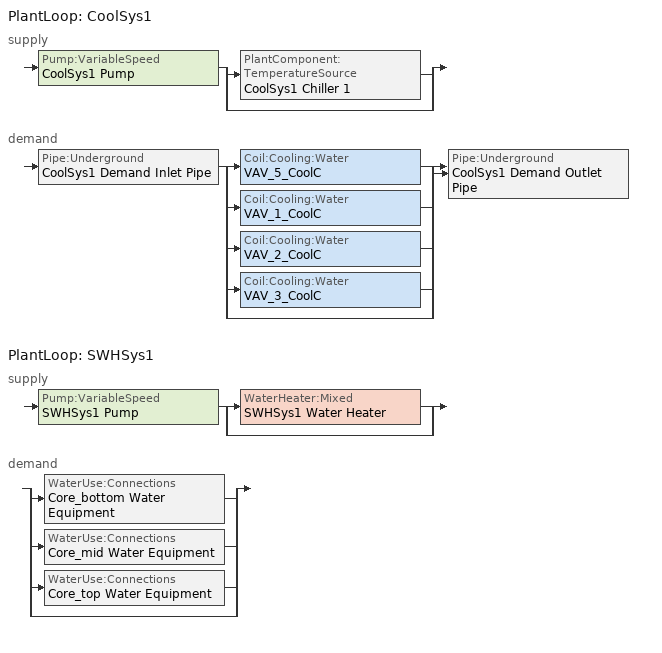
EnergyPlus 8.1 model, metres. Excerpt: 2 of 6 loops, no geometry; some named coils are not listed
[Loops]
PlantLoop 'CoolSys1'
 supply: Pump:VariableSpeed 'CoolSys1 Pump' > split
  | PlantComponent:TemperatureSource 'CoolSys1 Chiller 1'
  | bypass
 demand: Pipe:Underground 'CoolSys1 Demand Inlet Pipe' > split
  | Coil:Cooling:Water 'VAV_5_CoolC'
  | Coil:Cooling:Water 'VAV_1_CoolC'
  | Coil:Cooling:Water 'VAV_2_CoolC'
  | Coil:Cooling:Water 'VAV_3_CoolC'
  | bypass
  join > Pipe:Underground 'CoolSys1 Demand Outlet Pipe'
PlantLoop 'SWHSys1'
 supply: Pump:VariableSpeed 'SWHSys1 Pump' > split
  | WaterHeater:Mixed 'SWHSys1 Water Heater'
  | bypass
 demand: split
  | WaterUse:Connections 'Core_bottom Water Equipment'
  | WaterUse:Connections 'Core_mid Water Equipment'
  | WaterUse:Connections 'Core_top Water Equipment'
  | bypass
[Construction]
Insulated Buried Pipe: Buried Pipe Insulation, Buried Pipe Steel
[Material] Thermal Absorptance=0.9; Solar Absorptance=0.5; Visible Absorptance=0.5
Name | Roughness | Thickness {m} | Conductivity {W/m-K} | Density {kg/m3} | Specific Heat {J/kg-K} | Conductivity {W/m-K} 45.31
Buried Pipe Soil | Smooth | 1.5 | 0.36 | 2000 | 1200
Buried Pipe Steel | Smooth | 3.00E-03 |  | 7833 | 500 | 100
Buried Pipe Insulation | VeryRough | 3.0E-02 | 4.0E-02 | 91 | 836
[SetpointManager:Scheduled] Control Variable=Temperature
Name | Schedule | Setpoint Node or NodeList
CoolSys1 Loop Setpoint Manager | CW-Loop-Temp-Schedule | CoolSys1 Supply Outlet Node
SWHSys1 Loop Setpoint Manager | SWHSys1-Loop-Temp-Schedule | SWHSys1 Supply Outlet Node
[Pump:VariableSpeed] Rated Flow Rate {m3/s}=AUTOSIZE; Rated Pump Head {Pa}=179352; Fraction of Motor Inefficiencies to Fluid Stream=0; Coefficient 1 of the Part Load Performance Curve=0; Coefficient 2 of the Part Load Performance Curve=1; Coefficient 3 of the Part Load Performance Curve=0; Coefficient 4 of the Part Load Performance Curve=0; Minimum Flow Rate {m3/s}=0; Pump Control Type=Intermittent
Name | Rated Power Consumption {W} AUTOSIZE | Motor Efficiency | Rated Power Consumption {W}
CoolSys1 Pump | 0 | 0.9
SWHSys1 Pump |  | 0.85 | 0
[PlantEquipmentList]
CoolSys1 Equipment List: CoolSys1 Chiller 1
SWHSys1 Equipment List: SWHSys1 Water Heater
[Sizing:Plant]
Name | Loop Type | Design Loop Exit Temperature {C} | Loop Design Temperature Difference {deltaC}
CoolSys1 | Cooling | 6.67 | 6.67
SWHSys1 | Heating | 60 | 5
[PlantEquipmentOperationSchemes] Control Scheme 1 Schedule=ALWAYS_ON
Name | Control Scheme 1
CoolSys1 Loop Operation Scheme List | CoolSys1 Operation Scheme
SWHSys1 Loop Operation Scheme List | SWHSys1 Operation Scheme
[PlantEquipmentOperation:HeatingLoad]
SWHSys1 Operation Scheme: Load Range 1 Lower Limit {W}=0; Load Range 1 Upper Limit {W}=1000000000000000; Range 1 Equipment List=SWHSys1 Equipment List
[PlantEquipmentOperation:CoolingLoad]
CoolSys1 Operation Scheme: Load Range 1 Lower Limit {W}=0; Load Range 1 Upper Limit {W}=100000000000000; Range 1 Equipment List=CoolSys1 Equipment List
[PlantLoop] Fluid Type=Water; Maximum Loop Flow Rate {m3/s}=AUTOSIZE; Minimum Loop Flow Rate {m3/s}=0
Name | Plant Equipment Operation Scheme | Maximum Loop Temperature {C} | Minimum Loop Temperature {C} | Plant Loop Volume {m3} AUTOSIZE 7.89687 1600 | Load Distribution Scheme | Plant Loop Volume {m3} AUTOSIZE
CoolSys1 | CoolSys1 Loop Operation Scheme List | 98 | 1 | 90 | Uniform
SWHSys1 | SWHSys1 Loop Operation Scheme List | 60 | 10 |  | Optimal | AUTOSIZE
[Pipe:Underground] Construction=Insulated Buried Pipe; Sun Exposure=SunExposed; Pipe Inside Diameter {m}=0.4; Pipe Length {m}=300; Soil Material=Buried Pipe Soil; Average Soil Surface Temperature {C}=15; Amplitude of Soil Surface Temperature {C}=1.5; Phase Constant of Soil Surface Temperature {days}=30
CoolSys1 Demand Inlet Pipe; CoolSys1 Demand Outlet Pipe
[WaterHeater:Mixed]
SWHSys1 Water Heater: Tank Volume {m3}=0.7571; Setpoint Temperature Schedule=SWHSys1 Water Heater Setpoint Temperature Schedule Name; Deadband Temperature Difference {deltaC}=2; Maximum Temperature Limit {C}=82.2222; Heater Control Type=Cycle; Heater Maximum Capacity {W}=845000; Heater Fuel Type=NATURALGAS; Heater Thermal Efficiency=0.8; Off Cycle Parasitic Fuel Consumption Rate {W}=20; Off Cycle Parasitic Fuel Type=NATURALGAS; Off Cycle Parasitic Heat Fraction to Tank=0.8; On Cycle Parasitic Fuel Type=NATURALGAS; Ambient Temperature Indicator=SCHEDULE; Ambient Temperature Schedule=SWHSys1 Water Heater Ambient Temperature Schedule Name; Off Cycle Loss Coefficient to Ambient Temperature {W/K}=6; On Cycle Loss Coefficient to Ambient Temperature {W/K}=6; Use Side Effectiveness=1; Source Side Effectiveness=1; Use Side Design Flow Rate {m3/s}=AUTOSIZE; Source Side Design Flow Rate {m3/s}=AUTOSIZE; Indirect Water Heating Recovery Time {hr}=1.5
[WaterUse:Equipment] Peak Flow Rate {m3/s}=2.24e-05; Flow Rate Fraction Schedule=BLDG_SWH_SCH; Target Temperature Schedule=Water Equipment Temp Sched; Hot Water Supply Temperature Schedule=Water Equipment Hot Supply Temp Sched; Sensible Fraction Schedule=Water Equipment Sensible fract sched; Latent Fraction Schedule=Water Equipment Latent fract sched
Name | Zone
Core_bottom Water Equipment | Core_bottom
Core_mid Water Equipment | Core_mid
Core_top Water Equipment | Core_top
[WaterUse:Connections]
Name | Water Use Equipment 1
Core_bottom Water Equipment | Core_bottom Water Equipment
Core_mid Water Equipment | Core_mid Water Equipment
Core_top Water Equipment | Core_top Water Equipment
[ExternalInterface:Actuator]
MaxFlowAct: COOLSYS1 CHILLER 1, PlantComponent:TemperatureSource, Maximum Mass Flow Rate, 0
[ExternalInterface:Schedule]
SourceCoolSch: Initial Value=6.8
[PlantComponent:TemperatureSource]
CoolSys1 Chiller 1: Design Volume Flow Rate {m3/s} 0.0025 0.11279=AUTOSIZE; Temperature Specification Type=Scheduled; Source Temperature {C}=6.7; Source Temperature Schedule=SourceCoolSch
[Schedule:Compact]
ALWAYS_ON: Through: 12/31, For: AllDays, Until: 24:00, 1
CW-Loop-Temp-Schedule: Through: 12/31, For: AllDays, Until: 24:00, 6.7
BLDG_SWH_SCH: Through: 12/31, For: Weekdays SummerDesignDay, Until: 05:00, 0.05, Until: 06:00, 0.08, Until: 07:00, 0.07, Until: 08:00, 0.19, Until: 09:00, 0.35, Until: 10:00, 0.38, Until: 11:00, 0.39, Until: 12:00, 0.47, Until: 13:00, 0.57, Until: 14:00, 0.54, Until: 15:00, 0.34, Until: 16:00, 0.33, Until: 17:00, 0.44, Until: 18:00, 0.26, Until: 19:00, 0.21, Until: 20:00, 0.15, Until: 21:00, 0.17, Until: 22:00, 0.08, Until: 24:00, 0.05, For: Saturday WinterDesignDay, Until: 05:00, 0.05, Until: 06:00, 0.08, Until: 07:00, 0.07, Until: 08:00, 0.11, Until: 09:00, 0.15, Until: 10:00, 0.21, Until: 11:00, 0.19, Until: 12:00, 0.23, Until: 13:00, 0.2, Until: 14:00, 0.19, Until: 15:00, 0.15, Until: 16:00, 0.13, Until: 17:00, 0.14, Until: 21:00, 0.07, Until: 22:00, 0.09, Until: 24:00, 0.05, For: AllOtherDays, Until: 05:00, 0.04, Until: 06:00, 0.07, Until: 11:00, 0.04, Until: 13:00, 0.06, Until: 14:00, 0.09, Until: 15:00, 0.06, Until: 21:00, 0.04, Until: 22:00, 0.07, Until: 24:00, 0.04
Water Equipment Latent fract sched: Through: 12/31, For: AllDays, Until: 24:00, 0.05
Water Equipment Sensible fract sched: Through: 12/31, For: AllDays, Until: 24:00, 0.2
SWHSys1 Water Heater Ambient Temperature Schedule Name: Through: 12/31, For: AllDays, Until: 24:00, 22
Water Equipment Temp Sched; Water Equipment Hot Supply Temp Sched: Through: 12/31, For: AllDays, Until: 24:00, 43.3
SWHSys1 Water Heater Setpoint Temperature Schedule Name; SWHSys1-Loop-Temp-Schedule: Through: 12/31, For: AllDays, Until: 24:00, 60
